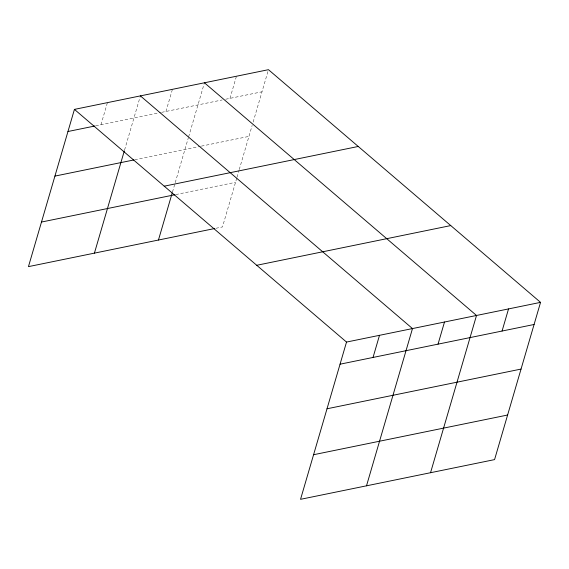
<?xml version="1.0" encoding="UTF-8"?>
<svg xmlns="http://www.w3.org/2000/svg" width="569" height="569" viewBox="0 0 569 569"><rect width="100%" height="100%" fill="white"/><g stroke="black" fill="none" stroke-linecap="round" stroke-linejoin="round"><path stroke-width="0.43" stroke-dasharray="2.85 2.13" d="M100.948 124.76L107.42 102.64M124.583 149.981L140.401 95.891M165.949 111.46L172.421 89.34M172.485 192.038L174.975 183.531M175.224 182.677L188.367 137.719M188.616 136.88L204.435 82.782M229.983 98.352L236.448 76.232M236.768 178.083L222.479 226.931L215.559 228.347M237.017 177.229L239.001 170.423M239.25 169.576L252.152 125.457M253.141 122.093L268.461 69.681M95.741 125.827L160.757 112.52M161.624 112.342L222.195 99.945M225.651 99.241L261.996 91.801M134.739 159.768L200.501 146.311M201.362 146.133L248.959 136.396M175.814 194.555L235.523 182.336"/><path stroke-width="0.85" d="M540.55 302.367L346.521 342.069L300.539 499.319L494.568 459.61L540.55 302.367L268.461 69.681L74.432 109.39L28.45 266.633L214.691 228.525M94.418 253.134L124.341 150.821M158.452 240.033L172.236 192.884M373.036 357.446L379.502 335.319M366.507 485.819L412.489 328.569L140.401 95.891M438.038 344.138L444.503 322.018M430.541 472.718L476.516 315.468L204.435 82.782M502.064 331.037L508.537 308.917M67.96 131.51L94.874 126.005M54.923 176.098L133.871 159.946M164.221 186.177L358.25 146.468M41.487 222.045L174.953 194.733M256.733 265.289L450.762 225.58M340.049 364.196L534.085 324.486M327.011 408.784L521.04 369.082M313.576 454.723L507.605 415.021M74.432 109.39L346.521 342.069"/></g></svg>
